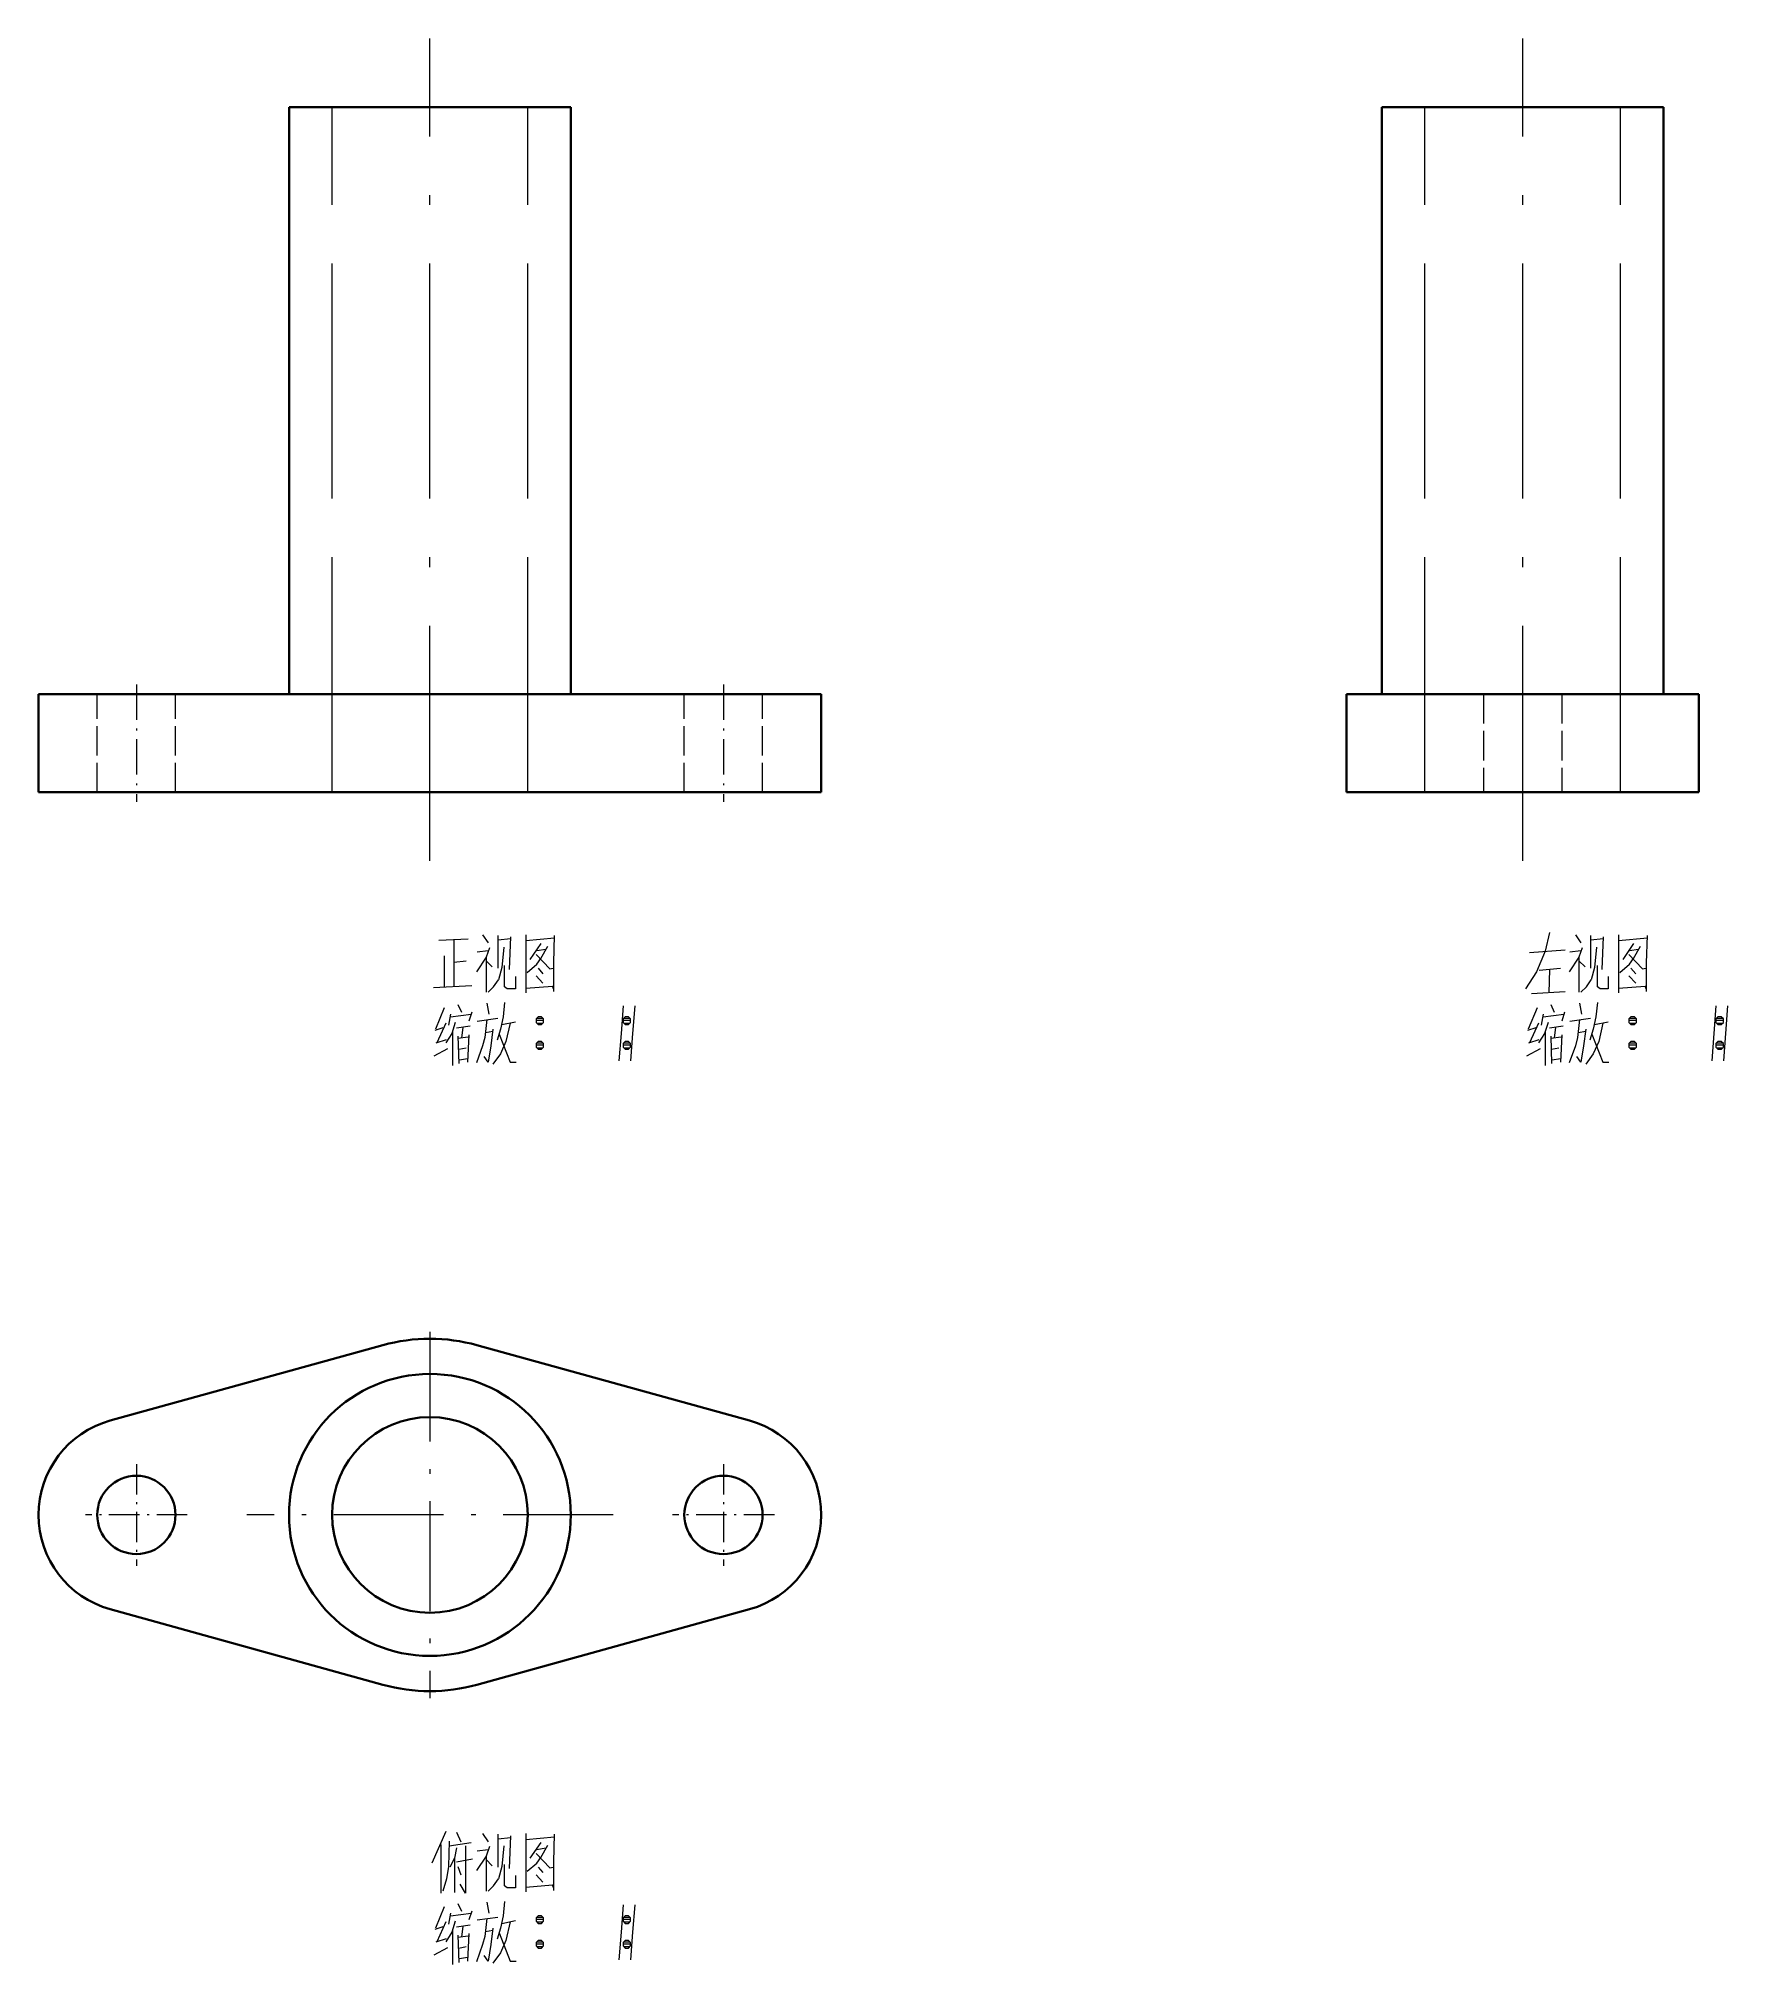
# Model space of a CAD drawing. Extents: x 43.3 to 129.6, y 170.4 to 268.8.
import ezdxf

# ---------------------------------------------------------------- set-up
doc = ezdxf.new("R2010")
doc.units = 0
doc.linetypes.add('DASHDOT', pattern=[18.5, 12, -3, 0.5, -3])
doc.linetypes.add('DASHED', pattern=[15, 12, -3])

msp = doc.modelspace()

# ---------------------------------------------------------------- linework, layer by layer
at = {"color": 7, "linetype": 'DASHDOT', "lineweight": 13}
for p, q in [((63.273, 226.777), (63.273, 268.777)), ((119.112, 226.776), (119.112, 268.777))]:
    msp.add_line(p, q, dxfattribs=at)
at = {"color": 7, "lineweight": 35}
for p, q in [((56.073, 235.277), (56.073, 265.277)), ((70.473, 265.277), (56.073, 265.277)), ((70.473, 235.277), (70.473, 265.277)), ((119.112, 265.277), (111.912, 265.277)), ((111.912, 235.277), (111.912, 265.277)), ((126.312, 265.277), (119.112, 265.277)), ((126.312, 235.277), (126.312, 265.277)), ((43.273, 235.277), (46.939, 235.277)), ((43.273, 230.277), (43.273, 235.277)), ((46.939, 235.277), (60.873, 235.277)), ((60.873, 235.277), (63.273, 235.277)), ((63.273, 235.277), (65.673, 235.277)), ((65.673, 235.277), (79.606, 235.277)), ((79.606, 235.277), (83.273, 235.277)), ((83.273, 230.277), (83.273, 235.277)), ((110.112, 235.277), (110.438, 235.277)), ((110.112, 230.277), (110.112, 235.277)), ((110.438, 235.277), (114.293, 235.277)), ((114.293, 235.277), (123.931, 235.277)), ((123.931, 235.277), (127.786, 235.277)), ((127.786, 235.277), (128.112, 235.277)), ((128.112, 230.277), (128.112, 235.277)), ((43.273, 230.277), (46.939, 230.277)), ((46.939, 230.277), (60.873, 230.277)), ((60.873, 230.277), (63.273, 230.277)), ((63.273, 230.277), (65.673, 230.277)), ((65.673, 230.277), (79.606, 230.277)), ((79.606, 230.277), (83.273, 230.277)), ((110.112, 230.277), (110.438, 230.277)), ((110.438, 230.277), (114.293, 230.277)), ((114.293, 230.277), (123.931, 230.277)), ((123.931, 230.277), (127.786, 230.277)), ((127.786, 230.277), (128.112, 230.277)), ((60.873, 202.029), (46.939, 198.174)), ((79.606, 198.174), (65.673, 202.029)), ((46.939, 188.536), (60.873, 184.68)), ((65.673, 184.68), (79.606, 188.536))]:
    msp.add_line(p, q, dxfattribs=at)
at = {"color": 7, "linetype": 'DASHED', "lineweight": 13}
for p, q in [((58.273, 230.277), (58.273, 265.277)), ((68.273, 230.277), (68.273, 265.277)), ((114.112, 230.277), (114.112, 265.277)), ((124.112, 230.277), (124.112, 265.277))]:
    msp.add_line(p, q, dxfattribs=at)
at = {"color": 7, "linetype": 'DASHED', "lineweight": 13, "ltscale": 0.125}
for p, q in [((46.273, 230.277), (46.273, 235.277)), ((50.273, 230.277), (50.273, 235.277)), ((76.273, 230.277), (76.273, 235.277)), ((80.273, 230.277), (80.273, 235.277)), ((117.112, 235.277), (117.112, 230.277)), ((117.112, 235.277), (117.112, 230.277)), ((121.112, 235.277), (121.112, 230.277)), ((121.112, 235.277), (121.112, 230.277))]:
    msp.add_line(p, q, dxfattribs=at)
at = {"color": 7, "linetype": 'DASHDOT', "lineweight": 13, "ltscale": 0.150015}
for p, q in [((48.273, 235.777), (48.273, 229.776)), ((78.273, 235.777), (78.273, 229.776))]:
    msp.add_line(p, q, dxfattribs=at)
at = {"color": 7, "linetype": 'DASHDOT', "lineweight": 13, "ltscale": 0.468}
for p, q in [((63.273, 202.715), (63.273, 183.995)), ((72.633, 193.355), (53.913, 193.355))]:
    msp.add_line(p, q, dxfattribs=at)
at = {"color": 7, "linetype": 'DASHDOT', "lineweight": 13, "ltscale": 0.13}
for p, q in [((48.273, 195.955), (48.273, 190.755)), ((78.273, 195.955), (78.273, 190.755)), ((50.873, 193.355), (45.673, 193.355)), ((80.873, 193.355), (75.673, 193.355))]:
    msp.add_line(p, q, dxfattribs=at)
at = {"color": 7, "lineweight": 13}
for points in [[(63.728, 222.717), (65.233, 222.787)], [(64.498, 222.717), (64.498, 221.562), (64.498, 220.372)], [(65.968, 222.997), (66.248, 222.577)], [(66.738, 222.962), (66.738, 221.282)], [(67.403, 222.787), (66.738, 222.717)], [(67.053, 222.367), (66.948, 221.317)], [(67.333, 221.212), (67.403, 222.892)], [(68.173, 222.997), (68.173, 221.527), (68.173, 220.022)], [(68.173, 222.962), (68.173, 221.562), (68.173, 220.162)], [(69.643, 222.822), (68.173, 222.682)], [(68.943, 222.542), (68.383, 221.737)], [(68.943, 221.772), (69.293, 222.402)], [(69.608, 220.197), (69.608, 221.562), (69.643, 222.962)], [(120.477, 223.102), (120.267, 222.157)], [(121.807, 222.997), (122.087, 222.577)], [(122.577, 222.962), (122.577, 221.282)], [(123.242, 222.787), (122.577, 222.717)], [(122.892, 222.367), (122.787, 221.317)], [(123.172, 221.212), (123.242, 222.892)], [(124.012, 222.997), (124.012, 221.527), (124.012, 220.022)], [(124.012, 222.962), (124.012, 221.562), (124.012, 220.162)], [(125.482, 222.822), (124.012, 222.682)], [(124.782, 222.542), (124.222, 221.737)], [(124.782, 221.772), (125.132, 222.402)], [(125.447, 220.197), (125.447, 221.562), (125.482, 222.962)], [(64.008, 221.912), (64.008, 220.337)], [(64.498, 221.597), (65.128, 221.667)], [(66.318, 222.332), (66.143, 221.842), (65.653, 221.107)], [(65.688, 222.122), (66.248, 222.192)], [(66.143, 221.842), (66.143, 220.057)], [(66.143, 221.667), (66.458, 221.352)], [(67.088, 220.337), (67.088, 221.422)], [(68.243, 221.072), (68.733, 221.492)], [(68.698, 221.982), (69.398, 221.247)], [(68.733, 222.192), (69.188, 222.262)], [(68.733, 221.492), (68.943, 221.772)], [(119.462, 222.087), (121.282, 222.227)], [(120.267, 222.157), (119.812, 221.107)], [(122.157, 222.332), (121.982, 221.842), (121.492, 221.107)], [(121.527, 222.122), (122.087, 222.192)], [(121.982, 221.842), (121.982, 220.057)], [(121.982, 221.667), (122.297, 221.352)], [(122.927, 220.337), (122.927, 221.422)], [(124.082, 221.072), (124.572, 221.492)], [(124.537, 221.982), (125.237, 221.247)], [(124.572, 222.192), (125.027, 222.262)], [(124.572, 221.492), (124.782, 221.772)], [(63.448, 220.302), (65.408, 220.407)], [(66.528, 220.337), (66.773, 220.687)], [(66.948, 221.317), (66.773, 220.687)], [(67.648, 220.862), (67.648, 220.232)], [(68.698, 220.897), (69.048, 220.512)], [(68.803, 221.282), (69.048, 221.002)], [(69.398, 221.247), (69.573, 221.282)], [(119.812, 221.107), (119.252, 220.232)], [(119.952, 221.177), (121.037, 221.282)], [(120.477, 221.212), (120.442, 220.022)], [(122.367, 220.337), (122.612, 220.687)], [(122.787, 221.317), (122.612, 220.687)], [(123.487, 220.862), (123.487, 220.232)], [(124.537, 220.897), (124.887, 220.512)], [(124.642, 221.282), (124.887, 221.002)], [(125.237, 221.247), (125.412, 221.282)], [(64.708, 219.427), (64.883, 219.042)], [(66.178, 219.497), (66.283, 218.937)], [(66.248, 220.057), (66.528, 220.337)], [(67.088, 219.532), (67.018, 218.797)], [(67.228, 220.232), (67.088, 220.337)], [(67.648, 220.232), (67.228, 220.232)], [(68.173, 220.267), (69.538, 220.372)], [(69.608, 220.092), (69.608, 220.197), (69.538, 220.372)], [(119.567, 219.987), (121.282, 220.092)], [(120.547, 219.427), (120.722, 219.042)], [(122.017, 219.497), (122.122, 218.937)], [(122.087, 220.057), (122.367, 220.337)], [(122.927, 219.532), (122.857, 218.797)], [(123.067, 220.232), (122.927, 220.337)], [(123.487, 220.232), (123.067, 220.232)], [(124.012, 220.267), (125.377, 220.372)], [(125.447, 220.092), (125.447, 220.197), (125.377, 220.372)], [(64.008, 219.252), (63.553, 218.167)], [(64.078, 218.482), (63.623, 217.467)], [(64.323, 218.937), (64.218, 218.377)], [(64.323, 218.797), (65.373, 218.937)], [(64.568, 218.517), (64.393, 217.957)], [(65.408, 219.042), (65.268, 218.587)], [(66.178, 218.657), (66.073, 217.747), (65.968, 217.327), (65.653, 216.452)], [(65.688, 218.587), (66.738, 218.727)], [(67.018, 218.797), (66.878, 218.167)], [(66.948, 218.412), (67.648, 218.552)], [(67.368, 218.482), (67.158, 217.537)], [(68.698, 218.622), (69.083, 218.622)], [(68.733, 218.727), (69.048, 218.727)], [(68.733, 218.482), (69.048, 218.482)], [(73.143, 219.357), (73.038, 217.957), (72.933, 216.557)], [(73.143, 218.622), (73.528, 218.622)], [(73.178, 218.727), (73.493, 218.727)], [(73.178, 218.482), (73.493, 218.482)], [(73.738, 219.357), (73.633, 217.957), (73.528, 216.557)], [(119.847, 219.252), (119.392, 218.167)], [(119.917, 218.482), (119.462, 217.467)], [(120.162, 218.937), (120.057, 218.377)], [(120.162, 218.797), (121.212, 218.937)], [(120.407, 218.517), (120.232, 217.957)], [(121.247, 219.042), (121.107, 218.587)], [(122.017, 218.657), (121.912, 217.747), (121.807, 217.327), (121.492, 216.452)], [(121.527, 218.587), (122.577, 218.727)], [(122.857, 218.797), (122.717, 218.167)], [(122.787, 218.412), (123.487, 218.552)], [(123.207, 218.482), (122.997, 217.537)], [(124.537, 218.622), (124.922, 218.622)], [(124.572, 218.727), (124.887, 218.727)], [(124.572, 218.482), (124.887, 218.482)], [(128.982, 219.357), (128.877, 217.957), (128.772, 216.557)], [(128.982, 218.622), (129.367, 218.622)], [(129.017, 218.727), (129.332, 218.727)], [(129.017, 218.482), (129.332, 218.482)], [(129.577, 219.357), (129.472, 217.957), (129.367, 216.557)], [(63.938, 218.237), (63.518, 218.097)], [(63.588, 217.467), (64.113, 217.642)], [(64.393, 217.957), (64.078, 217.467)], [(64.428, 218.027), (64.428, 216.312)], [(64.638, 218.237), (65.338, 218.342)], [(64.708, 217.817), (64.743, 216.417)], [(64.708, 217.712), (65.233, 217.782)], [(64.953, 218.272), (64.883, 217.712)], [(65.268, 217.887), (65.198, 216.487)], [(66.493, 218.167), (66.388, 217.327), (66.248, 216.487), (66.038, 216.767)], [(66.108, 217.992), (66.493, 218.062)], [(66.878, 218.167), (66.703, 217.607)], [(66.808, 217.922), (67.368, 216.487)], [(67.158, 217.537), (66.878, 216.907)], [(68.733, 217.467), (69.048, 217.467)], [(73.178, 217.467), (73.493, 217.467)], [(119.777, 218.237), (119.357, 218.097)], [(119.427, 217.467), (119.952, 217.642)], [(120.232, 217.957), (119.917, 217.467)], [(120.267, 218.027), (120.267, 216.312)], [(120.477, 218.237), (121.177, 218.342)], [(120.547, 217.817), (120.582, 216.417)], [(120.547, 217.712), (121.072, 217.782)], [(120.792, 218.272), (120.722, 217.712)], [(121.107, 217.887), (121.037, 216.487)], [(122.332, 218.167), (122.227, 217.327), (122.087, 216.487), (121.877, 216.767)], [(121.947, 217.992), (122.332, 218.062)], [(122.717, 218.167), (122.542, 217.607)], [(122.647, 217.922), (123.207, 216.487)], [(122.997, 217.537), (122.717, 216.907)], [(124.572, 217.467), (124.887, 217.467)], [(129.017, 217.467), (129.332, 217.467)], [(63.483, 216.802), (64.183, 217.187)], [(64.743, 217.152), (65.128, 217.222)], [(65.198, 216.662), (64.778, 216.592)], [(66.878, 216.907), (66.493, 216.382)], [(67.368, 216.487), (67.683, 216.487)], [(68.698, 217.362), (69.083, 217.362)], [(68.733, 217.222), (69.048, 217.222)], [(73.143, 217.362), (73.528, 217.362)], [(73.178, 217.222), (73.493, 217.222)], [(119.322, 216.802), (120.022, 217.187)], [(120.582, 217.152), (120.967, 217.222)], [(121.037, 216.662), (120.617, 216.592)], [(122.717, 216.907), (122.332, 216.382)], [(123.207, 216.487), (123.522, 216.487)], [(124.537, 217.362), (124.922, 217.362)], [(124.572, 217.222), (124.887, 217.222)], [(128.982, 217.362), (129.367, 217.362)], [(129.017, 217.222), (129.332, 217.222)], [(64.078, 177.18), (63.378, 175.57)], [(64.638, 177.145), (64.848, 176.655)], [(63.833, 176.515), (63.833, 175.29), (63.833, 174.03)], [(64.253, 176.69), (64.218, 175.395)], [(64.253, 176.445), (65.373, 176.62)], [(64.638, 176.34), (64.533, 175.815)], [(65.093, 176.445), (65.093, 175.255), (65.093, 174.03)], [(66.318, 176.41), (66.143, 175.92), (65.653, 175.185)], [(65.688, 176.2), (66.248, 176.27)], [(65.968, 177.075), (66.248, 176.655)], [(66.738, 177.04), (66.738, 175.36)], [(67.403, 176.865), (66.738, 176.795)], [(67.053, 176.445), (66.948, 175.395)], [(67.333, 175.29), (67.403, 176.97)], [(68.173, 177.075), (68.173, 175.605), (68.173, 174.1)], [(68.173, 177.04), (68.173, 175.64), (68.173, 174.24)], [(69.643, 176.9), (68.173, 176.76)], [(68.943, 176.62), (68.383, 175.815)], [(68.733, 176.27), (69.188, 176.34)], [(68.943, 175.85), (69.293, 176.48)], [(69.608, 174.275), (69.608, 175.64), (69.643, 177.04)], [(64.218, 175.395), (64.113, 174.765)], [(64.533, 175.815), (64.288, 175.36)], [(64.533, 175.815), (64.533, 174.065)], [(64.638, 175.64), (65.443, 175.78)], [(64.708, 175.395), (64.848, 174.975)], [(66.143, 175.92), (66.143, 174.135)], [(66.143, 175.745), (66.458, 175.43)], [(66.948, 175.395), (66.773, 174.765)], [(67.088, 174.415), (67.088, 175.5)], [(68.243, 175.15), (68.733, 175.57)], [(68.698, 176.06), (69.398, 175.325)], [(68.733, 175.57), (68.943, 175.85)], [(68.803, 175.36), (69.048, 175.08)], [(69.398, 175.325), (69.573, 175.36)], [(64.113, 174.765), (63.938, 174.135)], [(65.093, 174.03), (64.813, 174.485)], [(66.248, 174.135), (66.528, 174.415)], [(66.528, 174.415), (66.773, 174.765)], [(67.228, 174.31), (67.088, 174.415)], [(67.648, 174.31), (67.228, 174.31)], [(67.648, 174.94), (67.648, 174.31)], [(68.173, 174.345), (69.538, 174.45)], [(68.698, 174.975), (69.048, 174.59)], [(69.608, 174.17), (69.608, 174.275), (69.538, 174.45)], [(64.008, 173.33), (63.553, 172.245)], [(64.708, 173.505), (64.883, 173.12)], [(66.178, 173.575), (66.283, 173.015)], [(67.088, 173.61), (67.018, 172.875)], [(73.143, 173.435), (73.038, 172.035), (72.933, 170.635)], [(73.738, 173.435), (73.633, 172.035), (73.528, 170.635)], [(63.938, 172.315), (63.518, 172.175)], [(64.078, 172.56), (63.623, 171.545)], [(64.323, 173.015), (64.218, 172.455)], [(64.323, 172.875), (65.373, 173.015)], [(64.568, 172.595), (64.393, 172.035)], [(64.638, 172.315), (65.338, 172.42)], [(64.953, 172.35), (64.883, 171.79)], [(65.408, 173.12), (65.268, 172.665)], [(66.178, 172.735), (66.073, 171.825), (65.968, 171.405), (65.653, 170.53)], [(65.688, 172.665), (66.738, 172.805)], [(66.493, 172.245), (66.388, 171.405), (66.248, 170.565), (66.038, 170.845)], [(66.878, 172.245), (66.703, 171.685)], [(67.018, 172.875), (66.878, 172.245)], [(66.948, 172.49), (67.648, 172.63)], [(67.368, 172.56), (67.158, 171.615)], [(68.698, 172.7), (69.083, 172.7)], [(68.733, 172.805), (69.048, 172.805)], [(68.733, 172.56), (69.048, 172.56)], [(73.143, 172.7), (73.528, 172.7)], [(73.178, 172.805), (73.493, 172.805)], [(73.178, 172.56), (73.493, 172.56)], [(63.483, 170.88), (64.183, 171.265)], [(63.588, 171.545), (64.113, 171.72)], [(64.393, 172.035), (64.078, 171.545)], [(64.428, 172.105), (64.428, 170.39)], [(64.708, 171.895), (64.743, 170.495)], [(64.708, 171.79), (65.233, 171.86)], [(64.743, 171.23), (65.128, 171.3)], [(65.268, 171.965), (65.198, 170.565)], [(66.108, 172.07), (66.493, 172.14)], [(66.808, 172), (67.368, 170.565)], [(67.158, 171.615), (66.878, 170.985)], [(68.698, 171.44), (69.083, 171.44)], [(68.733, 171.545), (69.048, 171.545)], [(68.733, 171.3), (69.048, 171.3)], [(73.143, 171.44), (73.528, 171.44)], [(73.178, 171.545), (73.493, 171.545)], [(73.178, 171.3), (73.493, 171.3)], [(65.198, 170.74), (64.778, 170.67)], [(66.878, 170.985), (66.493, 170.46)], [(67.368, 170.565), (67.683, 170.565)]]:
    msp.add_lwpolyline(points, dxfattribs=at)
for points in [[(68.803, 218.412), (68.978, 218.412), (69.083, 218.517), (69.083, 218.692), (68.978, 218.797), (68.803, 218.797), (68.698, 218.692), (68.698, 218.517)], [(73.248, 218.412), (73.423, 218.412), (73.528, 218.517), (73.528, 218.692), (73.423, 218.797), (73.248, 218.797), (73.143, 218.692), (73.143, 218.517)], [(124.642, 218.412), (124.817, 218.412), (124.922, 218.517), (124.922, 218.692), (124.817, 218.797), (124.642, 218.797), (124.537, 218.692), (124.537, 218.517)], [(129.087, 218.412), (129.262, 218.412), (129.367, 218.517), (129.367, 218.692), (129.262, 218.797), (129.087, 218.797), (128.982, 218.692), (128.982, 218.517)], [(68.803, 217.152), (68.978, 217.152), (69.083, 217.257), (69.083, 217.432), (68.978, 217.537), (68.803, 217.537), (68.698, 217.432), (68.698, 217.257)], [(73.248, 217.152), (73.423, 217.152), (73.528, 217.257), (73.528, 217.432), (73.423, 217.537), (73.248, 217.537), (73.143, 217.432), (73.143, 217.257)], [(124.642, 217.152), (124.817, 217.152), (124.922, 217.257), (124.922, 217.432), (124.817, 217.537), (124.642, 217.537), (124.537, 217.432), (124.537, 217.257)], [(129.087, 217.152), (129.262, 217.152), (129.367, 217.257), (129.367, 217.432), (129.262, 217.537), (129.087, 217.537), (128.982, 217.432), (128.982, 217.257)], [(68.803, 172.49), (68.978, 172.49), (69.083, 172.595), (69.083, 172.77), (68.978, 172.875), (68.803, 172.875), (68.698, 172.77), (68.698, 172.595)], [(73.248, 172.49), (73.423, 172.49), (73.528, 172.595), (73.528, 172.77), (73.423, 172.875), (73.248, 172.875), (73.143, 172.77), (73.143, 172.595)], [(68.803, 171.23), (68.978, 171.23), (69.083, 171.335), (69.083, 171.51), (68.978, 171.615), (68.803, 171.615), (68.698, 171.51), (68.698, 171.335)], [(73.248, 171.23), (73.423, 171.23), (73.528, 171.335), (73.528, 171.51), (73.423, 171.615), (73.248, 171.615), (73.143, 171.51), (73.143, 171.335)]]:
    msp.add_lwpolyline(points, close=True, dxfattribs=at)
at = {"color": 7, "lineweight": 35}
for centre, radius in [((63.273, 193.355), 7.2), ((63.273, 193.355), 5), ((48.273, 193.355), 2), ((78.273, 193.355), 2)]:
    msp.add_circle(centre, radius, dxfattribs=at)
for centre, radius, start, end in [((63.274, 193.342), 9.013, 90.01119, 105.45481), ((63.271, 193.342), 9.013, 74.54518, 89.98881), ((48.273, 193.355), 5, 105.46828, 254.53172), ((78.272, 193.355), 5, 285.46829, 74.53171), ((63.274, 193.368), 9.013, 254.54519, 269.98881), ((63.271, 193.368), 9.013, 270.01119, 285.45482)]:
    msp.add_arc(centre, radius, start, end, dxfattribs=at)

doc.saveas('drawing.dxf')
